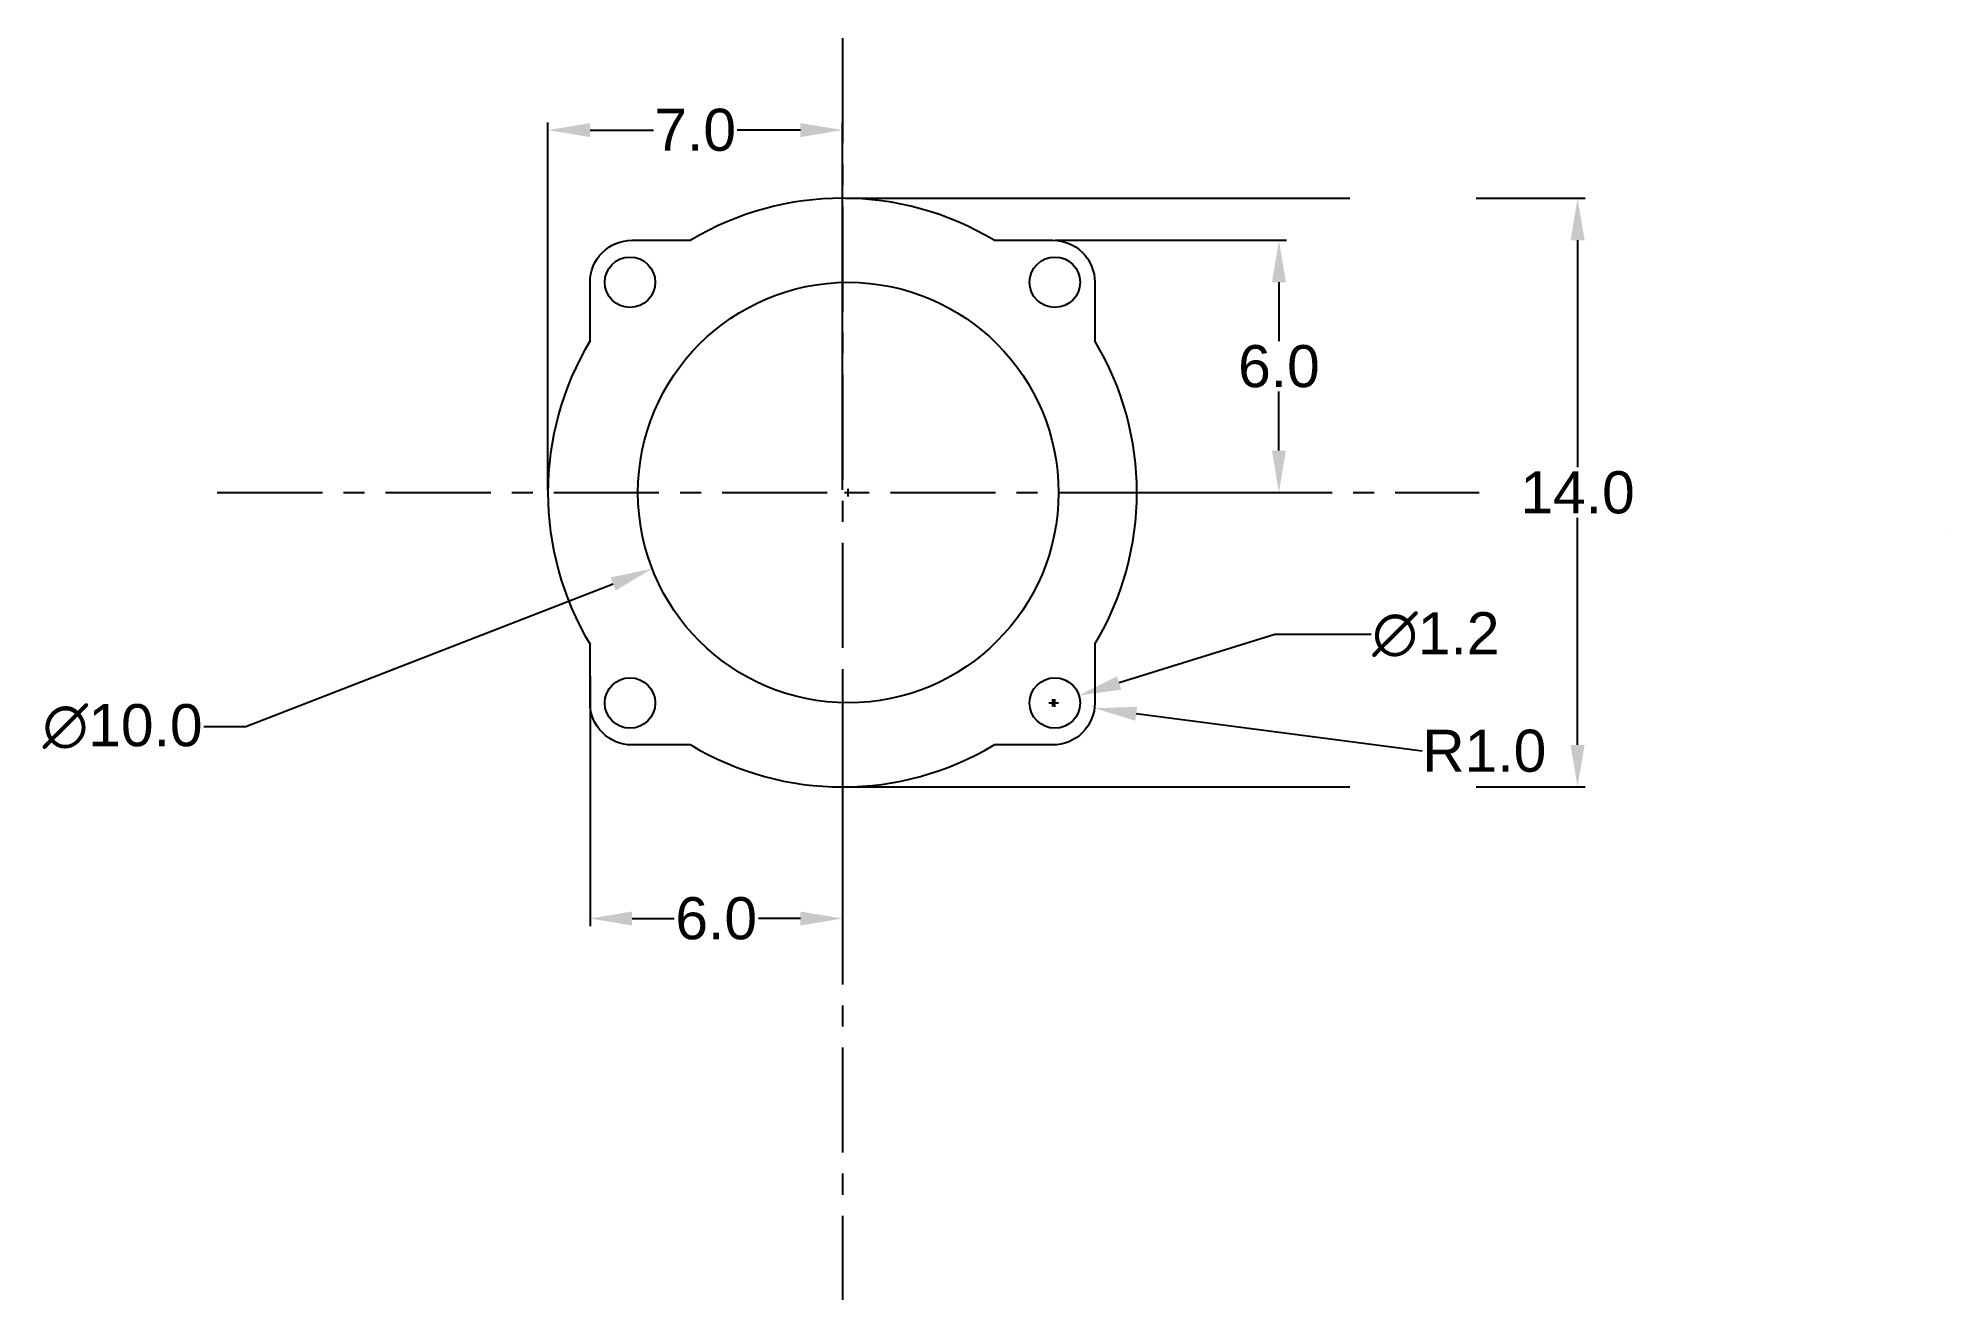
# Model space of a CAD drawing. Header units: inches. Extents: x 9.6 to 55, y -6.1 to 23.9.
import ezdxf

# ---------------------------------------------------------------- set-up
doc = ezdxf.new("R2010")
doc.units = ezdxf.units.IN
doc.header["$MEASUREMENT"] = 0
doc.linetypes.add('ACAD_ISO02W100', pattern=[15, 12, -3])
doc.linetypes.add('CENTERX2', pattern=[4, 2.5, -0.5, 0.5, -0.5])
doc.styles.get("Standard").update_dxf_attribs({"font": 'arial.ttf'})
doc.dimstyles.get("Standard").update_dxf_attribs({"dimtxt": 1, "dimasz": 1, "dimexe": 0.18, "dimexo": 0.0625, "dimgap": 0.09, "dimtad": 0, "dimtih": 1, "dimtoh": 1, "dimdec": 1, "dimzin": 0, "dimdsep": 46, "dimtxsty": 'Standard', "dimcen": 0.09, "dimadec": 0, "dimazin": 0, "dimtfac": 1, "dimtdec": 1, "dimtofl": 0, "dimtmove": 0, "dimatfit": 3, "dimfxl": 1, "dimtolj": 1, "dimtzin": 0, "dimarcsym": 0})

# ---------------------------------------------------------------- blocks, each defined once
blk = doc.blocks.new('*D2')
at = {"color": 0, "linetype": 'ACAD_ISO02W100', "lineweight": -2, "transparency": 16777216}
for p, q in [((39.038, 9.717), (35.337, 8.567)), ((41.328, 9.717), (39.038, 9.717)), ((33.809, 8.002), (33.809, 8.182)), ((33.719, 8.092), (33.899, 8.092))]:
    blk.add_line(p, q, dxfattribs=at)
at = {"color": 0, "linetype": 'ACAD_ISO02W100', "transparency": 16777216}
blk.add_solid([(35.288, 8.726), (35.387, 8.408), (34.382, 8.27)], dxfattribs=at)
at = {"layer": 'Defpoints', "color": 0, "linetype": 'ACAD_ISO02W100', "transparency": 16777216}
for p in [(34.382, 8.27), (33.236, 7.914)]:
    blk.add_point(p, dxfattribs=at)
at = {"color": 0, "linetype": 'ACAD_ISO02W100', "transparency": 16777216, "insert": (42.867, 9.717), "char_height": 1, "attachment_point": 5}
blk.add_mtext('\\A1;∅1.2', dxfattribs=at)
blk = doc.blocks.new('*D3')
at = {"color": 0, "linetype": 'ACAD_ISO02W100', "lineweight": -2, "transparency": 16777216}
for p, q in [((28.898, 13.004), (28.898, 13.184)), ((28.808, 13.094), (28.988, 13.094)), ((14.579, 7.531), (23.306, 10.922)), ((13.579, 7.531), (14.579, 7.531))]:
    blk.add_line(p, q, dxfattribs=at)
at = {"color": 0, "linetype": 'ACAD_ISO02W100', "transparency": 16777216}
blk.add_solid([(23.245, 11.077), (23.366, 10.766), (24.238, 11.284)], dxfattribs=at)
at = {"layer": 'Defpoints', "color": 0, "linetype": 'ACAD_ISO02W100', "transparency": 16777216}
for p in [(33.559, 14.905), (24.238, 11.284)]:
    blk.add_point(p, dxfattribs=at)
at = {"color": 0, "linetype": 'ACAD_ISO02W100', "transparency": 16777216, "insert": (11.648, 7.531), "char_height": 1, "attachment_point": 5}
blk.add_mtext('\\A1;∅10.0', dxfattribs=at)
blk = doc.blocks.new('*D4')
at = {"color": 0, "linetype": 'ACAD_ISO02W100', "lineweight": -2, "transparency": 16777216}
for p, q in [((33.759, 8.004), (33.759, 8.184)), ((33.669, 8.094), (33.849, 8.094)), ((42.539, 6.949), (35.742, 7.836))]:
    blk.add_line(p, q, dxfattribs=at)
at = {"color": 0, "linetype": 'ACAD_ISO02W100', "transparency": 16777216}
blk.add_solid([(35.764, 8.001), (35.721, 7.67), (34.751, 7.965)], dxfattribs=at)
at = {"layer": 'Defpoints', "color": 0, "linetype": 'ACAD_ISO02W100', "transparency": 16777216}
for p in [(33.759, 8.094), (34.751, 7.965)]:
    blk.add_point(p, dxfattribs=at)
at = {"color": 0, "linetype": 'ACAD_ISO02W100', "transparency": 16777216, "insert": (44.017, 6.949), "char_height": 1, "attachment_point": 5}
blk.add_mtext('\\A1;R1.0', dxfattribs=at)
blk = doc.blocks.new('*D5')
at = {"color": 0, "linetype": 'ACAD_ISO02W100', "lineweight": -2, "transparency": 16777216}
for p, q in [((22.759, 8.729), (22.759, 2.786)), ((28.759, 8.729), (28.759, 2.786)), ((23.759, 2.966), (24.758, 2.966)), ((27.759, 2.966), (26.761, 2.966))]:
    blk.add_line(p, q, dxfattribs=at)
at = {"color": 0, "linetype": 'ACAD_ISO02W100', "transparency": 16777216}
for points in [[(23.759, 3.133), (23.759, 2.799), (22.759, 2.966)], [(27.759, 3.133), (27.759, 2.799), (28.759, 2.966)]]:
    blk.add_solid(points, dxfattribs=at)
at = {"layer": 'Defpoints', "color": 0, "linetype": 'ACAD_ISO02W100', "transparency": 16777216}
for p in [(22.759, 8.792), (28.759, 8.792), (28.759, 2.966)]:
    blk.add_point(p, dxfattribs=at)
at = {"color": 0, "linetype": 'ACAD_ISO02W100', "transparency": 16777216, "insert": (25.759, 2.966), "char_height": 1, "attachment_point": 5}
blk.add_mtext('\\A1;6.0', dxfattribs=at)
blk = doc.blocks.new('*D6')
at = {"color": 0, "linetype": 'ACAD_ISO02W100', "lineweight": -2, "transparency": 16777216}
for p, q in [((21.759, 13.157), (21.759, 21.894)), ((28.759, 13.157), (28.759, 21.894)), ((22.759, 21.714), (24.265, 21.714)), ((27.759, 21.714), (26.254, 21.714))]:
    blk.add_line(p, q, dxfattribs=at)
at = {"color": 0, "linetype": 'ACAD_ISO02W100', "transparency": 16777216}
for points in [[(22.759, 21.88), (22.759, 21.547), (21.759, 21.714)], [(27.759, 21.88), (27.759, 21.547), (28.759, 21.714)]]:
    blk.add_solid(points, dxfattribs=at)
at = {"layer": 'Defpoints', "color": 0, "linetype": 'ACAD_ISO02W100', "transparency": 16777216}
for p in [(28.759, 21.714), (21.759, 13.094), (28.759, 13.094)]:
    blk.add_point(p, dxfattribs=at)
at = {"color": 0, "linetype": 'ACAD_ISO02W100', "transparency": 16777216, "insert": (25.259, 21.714), "char_height": 1, "attachment_point": 5}
blk.add_mtext('\\A1;7.0', dxfattribs=at)
blk = doc.blocks.new('*D8')
at = {"color": 0, "linetype": 'ACAD_ISO02W100', "lineweight": -2, "transparency": 16777216}
for p, q in [((28.822, 20.094), (46.415, 20.094)), ((46.235, 19.094), (46.235, 13.695)), ((46.235, 7.094), (46.235, 12.494)), ((28.822, 6.094), (46.415, 6.094))]:
    blk.add_line(p, q, dxfattribs=at)
at = {"color": 0, "linetype": 'ACAD_ISO02W100', "transparency": 16777216}
for points in [[(46.068, 19.094), (46.402, 19.094), (46.235, 20.094)], [(46.068, 7.094), (46.402, 7.094), (46.235, 6.094)]]:
    blk.add_solid(points, dxfattribs=at)
at = {"layer": 'Defpoints', "color": 0, "linetype": 'ACAD_ISO02W100', "transparency": 16777216}
for p in [(28.759, 20.094), (46.235, 20.094), (28.759, 6.094)]:
    blk.add_point(p, dxfattribs=at)
at = {"color": 0, "linetype": 'ACAD_ISO02W100', "transparency": 16777216, "insert": (46.235, 13.094), "char_height": 1, "attachment_point": 5}
blk.add_mtext('\\A1;14.0', dxfattribs=at)
blk = doc.blocks.new('*D9')
at = {"color": 0, "linetype": 'ACAD_ISO02W100', "lineweight": -2, "transparency": 16777216}
for p, q in [((33.822, 19.094), (39.316, 19.094)), ((39.136, 18.094), (39.136, 16.695)), ((39.136, 14.094), (39.136, 15.494)), ((33.961, 13.094), (39.316, 13.094))]:
    blk.add_line(p, q, dxfattribs=at)
at = {"color": 0, "linetype": 'ACAD_ISO02W100', "transparency": 16777216}
for points in [[(38.969, 18.094), (39.302, 18.094), (39.136, 19.094)], [(38.969, 14.094), (39.302, 14.094), (39.136, 13.094)]]:
    blk.add_solid(points, dxfattribs=at)
at = {"layer": 'Defpoints', "color": 0, "linetype": 'ACAD_ISO02W100', "transparency": 16777216}
for p in [(33.759, 19.094), (33.898, 13.094), (39.136, 13.094)]:
    blk.add_point(p, dxfattribs=at)
at = {"color": 0, "linetype": 'ACAD_ISO02W100', "transparency": 16777216, "insert": (39.136, 16.094), "char_height": 1, "attachment_point": 5}
blk.add_mtext('\\A1;6.0', dxfattribs=at)

msp = doc.modelspace()

# ---------------------------------------------------------------- linework, layer by layer
at = {"linetype": 'CENTERX2', "lineweight": -2}
for p, q in [((28.759, 23.899), (28.759, -6.101)), ((13.898, 13.094), (43.898, 13.094))]:
    msp.add_line(p, q, dxfattribs=at)
for p, q in [((43.898, 13.094), (43.898, 13.094)), ((55.036, 12.249), (55.036, 12.249))]:
    msp.add_line(p, q)
for points in [[(22.759, 16.7), (22.759, 18.094, -0.414214), (23.759, 19.094), (25.154, 19.094)], [(32.365, 19.094), (33.759, 19.094, -0.414214), (34.759, 18.094), (34.759, 16.7)], [(25.154, 7.094), (23.759, 7.094, -0.414214), (22.759, 8.094), (22.759, 9.489)], [(34.759, 9.489), (34.759, 8.094, -0.414214), (33.759, 7.094), (32.365, 7.094)]]:
    msp.add_lwpolyline(points, format="xyb")
for centre, radius in [((23.709, 18.096), 0.6), ((33.809, 18.096), 0.6), ((28.898, 13.094), 5), ((23.709, 8.092), 0.6), ((33.809, 8.092), 0.6)]:
    msp.add_circle(centre, radius)
for start, end in [(58.9973, 121.0027), (148.9973, 211.0027), (328.9973, 31.0027), (238.9973, 301.0027)]:
    msp.add_arc((28.759, 13.094), 7, start, end)

# ---------------------------------------------------------------- dimensions: what is measured, and where the dimension line sits
at = {"linetype": 'ACAD_ISO02W100'}
for base, p1, p2, picture, middle in [((28.759, 21.714), (21.759, 13.094), (28.759, 13.094), '*D6', (25.259, 21.714)), ((28.759, 2.966), (22.759, 8.792), (28.759, 8.792), '*D5', (25.759, 2.966))]:
    dim = msp.add_linear_dim(base=base, p1=p1, p2=p2, dimstyle='Standard', dxfattribs=at)
    dim.commit()
    dim.dimension.update_dxf_attribs({"geometry": picture, "text_midpoint": middle})
for base, p1, p2, picture, middle in [((46.235, 20.094), (28.759, 6.094), (28.759, 20.094), '*D8', (46.235, 13.094)), ((39.136, 13.094), (33.759, 19.094), (33.898, 13.094), '*D9', (39.136, 16.094))]:
    dim = msp.add_linear_dim(base=base, p1=p1, p2=p2, angle=90, dimstyle='Standard', dxfattribs=at)
    dim.commit()
    dim.dimension.update_dxf_attribs({"geometry": picture, "text_midpoint": middle})
for p1, p2, picture, middle in [((33.559, 14.905), (24.238, 11.284), '*D3', (11.648, 7.531)), ((33.236, 7.914), (34.382, 8.27), '*D2', (42.867, 9.717))]:
    dim = msp.add_diameter_dim_2p(p1=p1, p2=p2, dimstyle='Standard', dxfattribs=at)
    dim.commit()
    dim.dimension.update_dxf_attribs({"geometry": picture, "text_midpoint": middle, "dimtype": 163})
dim = msp.add_radius_dim(center=(33.759, 8.094), mpoint=(34.751, 7.965), dimstyle='Standard', dxfattribs=at)
dim.commit()
dim.dimension.update_dxf_attribs({"geometry": '*D4', "text_midpoint": (42.539, 6.949), "dimtype": 164})

doc.saveas('drawing.dxf')
